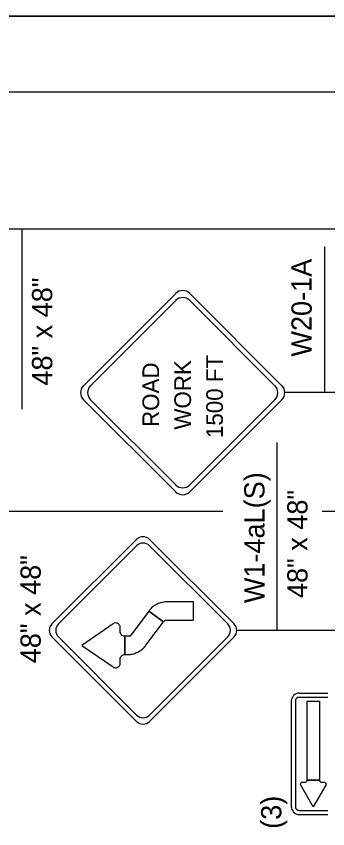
# Model space of a CAD drawing. Extents: x 499945 to 500993, y 499985 to 500645.
# Drawn here: x 500312.1 to 500373.6, y 500484.5 to 500645 of the extents above; entities that cross this region are included whole.
import ezdxf

# ---------------------------------------------------------------- set-up
doc = ezdxf.new("R2010")
doc.units = 0
for name, color, linetype in [('1', 7, 'Continuous'), ('39', 7, 'Continuous'), ('41', 7, 'Continuous'), ('5', 7, 'Continuous'), ('56', 7, 'Continuous'), ('60', 7, 'Continuous')]:
    doc.layers.add(name, color=color, linetype=linetype)

msp = doc.modelspace()

# ---------------------------------------------------------------- linework, layer by layer
at = {"layer": '1'}
for p, q in [((500993, 500645), (499944.83, 500645)), ((500990, 500630), (500000, 500630)), ((500423.54, 500602.97), (500305.27, 500602.97)), ((500423.54, 500570.65), (500365.15, 500570.65)), ((500352.92, 500547.17), (500303.08, 500547.17)), ((500423.54, 500547.17), (500372.55, 500547.17)), ((500423.54, 500523.69), (500355.68, 500523.69))]:
    msp.add_line(p, q, dxfattribs=at)
at = {"layer": '41'}
msp.add_lwpolyline([(499944.83, 500645), (500993, 500645), (500993, 499985), (499944.83, 499985)], close=True, dxfattribs=at)
at = {"layer": '5'}
for p, q in [((500313.27, 500567.38), (500313.27, 500602.97)), ((500373.04, 500570.65), (500373.04, 500599.52)), ((500363.68, 500523.69), (500363.68, 500560.81))]:
    msp.add_line(p, q, dxfattribs=at)
at = {"layer": '56'}
for p, q in [((500325.41, 500572.03), (500343.61, 500590.24)), ((500364.58, 500572.03), (500346.38, 500590.24)), ((500326.79, 500572.03), (500343.61, 500588.85)), ((500363.19, 500572.03), (500346.38, 500588.85)), ((500343.61, 500551.06), (500325.41, 500569.26)), ((500343.61, 500552.45), (500326.79, 500569.26)), ((500346.38, 500552.45), (500363.19, 500569.26)), ((500346.38, 500551.06), (500364.58, 500569.26)), ((500319.18, 500524.96), (500335.9, 500541.67)), ((500355.15, 500524.96), (500338.44, 500541.67)), ((500320.45, 500524.96), (500335.9, 500540.4)), ((500353.88, 500524.96), (500338.44, 500540.4)), ((500335.9, 500505.7), (500319.18, 500522.41)), ((500335.9, 500506.97), (500320.45, 500522.41)), ((500338.44, 500506.97), (500353.88, 500522.41)), ((500338.44, 500505.7), (500355.15, 500522.41)), ((500368.04, 500511.29), (500373.64, 500511.29)), ((500368.04, 500510.5), (500373.64, 500510.5)), ((500366.44, 500509.7), (500366.44, 500488.91)), ((500367.24, 500509.7), (500367.24, 500488.91)), ((500368.04, 500488.11), (500373.64, 500488.11)), ((500368.04, 500487.31), (500373.64, 500487.31))]:
    msp.add_line(p, q, dxfattribs=at)
for centre, radius, start, end in [((500344.99, 500588.85), 1.96, 45, 135), ((500344.99, 500587.47), 1.96, 45, 135), ((500326.79, 500570.65), 1.96, 135, 225), ((500328.18, 500570.65), 1.96, 135, 225), ((500361.81, 500570.65), 1.96, 315, 45), ((500363.2, 500570.65), 1.96, 315, 45), ((500344.99, 500553.83), 1.96, 225, 315), ((500344.99, 500552.45), 1.96, 225, 315), ((500337.17, 500540.4), 1.8, 45, 135), ((500337.17, 500539.13), 1.8, 45, 135), ((500320.45, 500523.69), 1.8, 135, 225), ((500321.73, 500523.69), 1.8, 135, 225), ((500352.61, 500523.69), 1.8, 315, 45), ((500353.88, 500523.69), 1.8, 315, 45), ((500334.54, 500522.62), 0.0899, 270, 323.2982), ((500368.04, 500509.7), 1.6, 90, 180), ((500368.04, 500509.7), 0.799, 90, 180), ((500337.17, 500508.24), 1.8, 225, 315), ((500337.17, 500506.97), 1.8, 225, 315), ((500368.04, 500488.91), 1.6, 180, 270), ((500368.04, 500488.91), 0.799, 180, 270)]:
    msp.add_arc(centre, radius, start, end, dxfattribs=at)
at = {"layer": '60'}
for p, q in [((500324.83, 500570.65), (500324.83, 500570.65)), ((500365.15, 500570.65), (500365.15, 500570.65)), ((500318.66, 500523.69), (500318.66, 500523.69)), ((500355.68, 500523.69), (500355.68, 500523.69)), ((500370.79, 500499.3), (500370.79, 500499.3))]:
    msp.add_line(p, q, dxfattribs=at)
for points in [[(500341.19, 500525.37), (500341.25, 500525.45), (500341.34, 500525.53), (500341.41, 500525.58), (500341.54, 500525.66), (500341.62, 500525.69), (500341.74, 500525.72), (500341.91, 500525.74), (500347.12, 500525.74), (500347.12, 500529.33), (500341.91, 500529.33), (500341.71, 500529.33), (500341.5, 500529.31), (500341.27, 500529.29), (500340.97, 500529.23), (500340.63, 500529.15), (500340.4, 500529.07), (500340.16, 500528.98), (500339.94, 500528.88), (500339.7, 500528.75), (500339.54, 500528.66), (500339.32, 500528.51), (500339.13, 500528.37), (500338.85, 500528.13), (500338.69, 500527.98), (500338.48, 500527.75), (500338.37, 500527.62), (500338.3, 500527.52)], [(500333.55, 500518.93), (500334.13, 500518.93), (500334.32, 500518.94), (500334.62, 500518.96), (500334.79, 500518.98), (500335, 500519.02), (500335.31, 500519.09), (500335.52, 500519.15), (500335.75, 500519.24), (500335.92, 500519.3), (500336.13, 500519.4), (500336.36, 500519.52), (500336.49, 500519.6), (500336.72, 500519.76), (500336.93, 500519.91), (500337.13, 500520.08), (500337.36, 500520.3), (500337.53, 500520.49), (500337.66, 500520.64), (500337.74, 500520.74), (500341.19, 500525.37), (500338.3, 500527.52), (500334.61, 500522.57), (500334.54, 500522.53), (500333.55, 500522.53)], [(500325.1, 500520.73), (500331.24, 500516.46), (500331.38, 500516.38), (500331.58, 500516.31), (500331.72, 500516.3), (500331.91, 500516.31), (500332.06, 500516.35), (500332.18, 500516.41), (500332.27, 500516.46), (500332.39, 500516.56), (500332.45, 500516.63), (500332.5, 500516.7), (500332.56, 500516.79), (500332.62, 500516.94), (500332.65, 500517.2), (500332.65, 500518.03), (500332.67, 500518.21), (500332.74, 500518.42), (500332.8, 500518.53), (500332.89, 500518.64), (500333.02, 500518.76), (500333.13, 500518.83), (500333.27, 500518.89), (500333.41, 500518.92), (500333.55, 500518.93), (500333.55, 500522.53), (500333.37, 500522.55), (500333.21, 500522.6), (500333.07, 500522.67), (500332.94, 500522.77), (500332.84, 500522.88), (500332.77, 500522.99), (500332.7, 500523.14), (500332.67, 500523.24), (500332.65, 500523.43), (500332.65, 500524.27), (500332.62, 500524.51), (500332.58, 500524.63), (500332.51, 500524.75), (500332.46, 500524.83), (500332.36, 500524.93), (500332.26, 500525.01), (500332.07, 500525.11), (500331.91, 500525.15), (500331.67, 500525.16), (500331.44, 500525.11), (500331.33, 500525.06), (500331.24, 500525.01)], [(500369.59, 500494.11), (500369.59, 500509.74), (500371.99, 500509.74), (500371.99, 500494.11)], [(500370.79, 500488.87), (500368.33, 500493.12), (500368.31, 500493.16), (500368.29, 500493.22), (500368.28, 500493.28), (500368.28, 500493.35), (500368.3, 500493.43), (500368.34, 500493.53), (500368.38, 500493.58), (500368.41, 500493.61), (500368.48, 500493.66), (500368.55, 500493.69), (500368.59, 500493.71), (500368.68, 500493.71), (500369.19, 500493.71), (500369.27, 500493.72), (500369.32, 500493.74), (500369.37, 500493.76), (500369.42, 500493.79), (500369.47, 500493.83), (500369.51, 500493.88), (500369.53, 500493.91), (500369.56, 500493.97), (500369.58, 500494.03), (500369.59, 500494.11), (500371.99, 500494.11), (500372, 500494), (500372.03, 500493.93), (500372.06, 500493.89), (500372.1, 500493.84), (500372.15, 500493.79), (500372.2, 500493.76), (500372.25, 500493.74), (500372.38, 500493.71), (500372.89, 500493.71), (500372.99, 500493.7), (500373.05, 500493.68), (500373.13, 500493.64), (500373.17, 500493.6), (500373.23, 500493.53), (500373.26, 500493.47), (500373.28, 500493.39), (500373.29, 500493.31), (500373.27, 500493.19), (500373.26, 500493.16), (500373.24, 500493.12)]]:
    msp.add_lwpolyline(points, close=True, dxfattribs=at)

# ---------------------------------------------------------------- texts
at = {"layer": '39'}
for s, height, p in [('48" x 48"', 4, (500319.23, 500572.04)), ('1500 FT', 3.3, (500352.94, 500561.68)), ('ROAD', 3.3, (500340.34, 500563.87)), ('WORK', 3.3, (500346.64, 500563.34))]:
    msp.add_text(s, height=height, rotation=90, dxfattribs=at).set_placement(p)
at = {"layer": '5'}
for s, p in [('W20-1A', (500370.47, 500577.77)), ('W1-4aL(S)', (500361.15, 500529.07)), ('48" x 48"', (500369.64, 500530.08)), ('48" x 48"', (500316.96, 500517.2)), ('W1-6, 48" x 24" (3)', (500364.48, 500445.91))]:
    msp.add_text(s, height=4, rotation=90, dxfattribs=at).set_placement(p)

doc.saveas('drawing.dxf')
